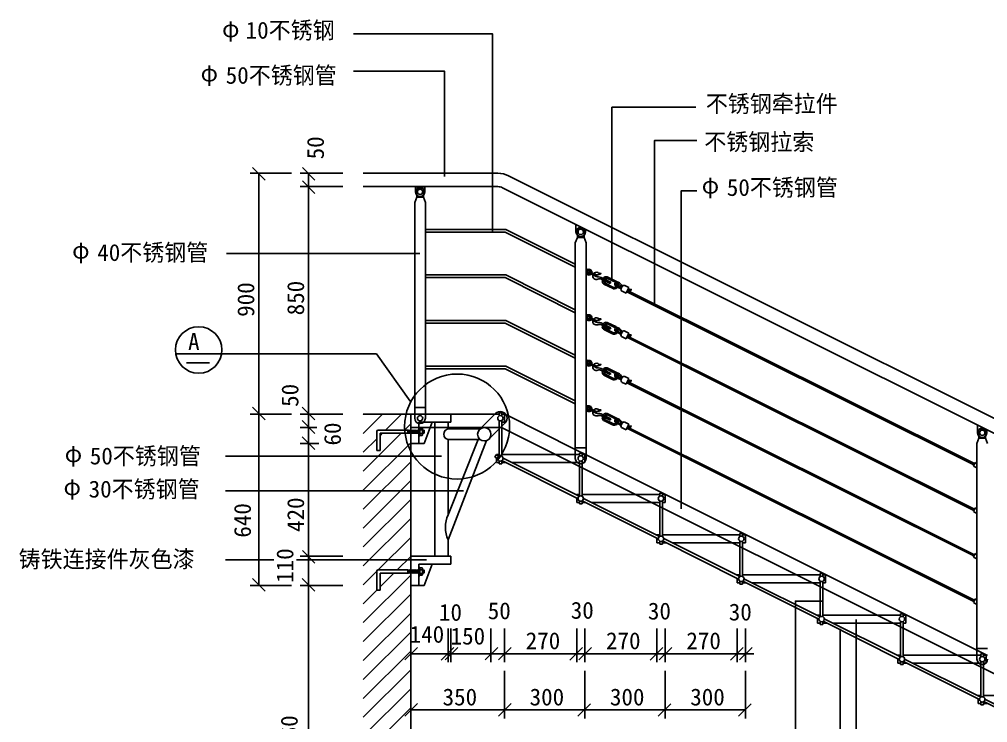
# Model space of a CAD drawing. Header units: metres. Extents: x 842 to 2288, y -739 to 972.
# Drawn here: x 857 to 1761, y -394 to 262 of the extents above; entities that cross this region are included whole.
import ezdxf

# ---------------------------------------------------------------- set-up
doc = ezdxf.new("R2010")
doc.units = ezdxf.units.M
for name, color, linetype in [('2', 2, 'Continuous'), ('3', 3, 'Continuous'), ('4', 4, 'Continuous'), ('7', 7, 'Continuous'), ('BH', 3, 'Continuous'), ('DIM', 3, 'Continuous'), ('TEXT', 7, 'Continuous')]:
    doc.layers.add(name, color=color, linetype=linetype)

# ---------------------------------------------------------------- blocks, each defined once
blk = doc.blocks.new('_ARCHTICK')
at = {"color": 0, "linetype": 'ByBlock'}
blk.add_lwpolyline([(-0.81, -0.74), (0.67, 0.73)], dxfattribs=at)

msp = doc.modelspace()

# ---------------------------------------------------------------- linework, layer by layer
for p, q in [((1253.48, 115.56), (1253.48, 127.56)), ((1298.29, 64.23), (1298.29, 76.23)), ((1230.53, 43.47), (1218.53, 43.47)), ((1409.99, 19.63), (1409.99, 31.63)), ((1449.56, -5.74), (1449.56, 6.26)), ((1012.69, -58.64), (1034.33, -58.64)), ((1250.95, -145.75), (1238.95, -145.75)), ((1271.26, -177.94), (1259.26, -177.94)), ((1474.67, -194.95), (1474.67, -182.95)), ((1236.95, -242.32), (1224.95, -242.32)), ((1606.19, -280.97), (1594.19, -280.97)), ((1637.9, -298.05), (1637.9, -310.05)), ((1622.95, -306.84), (1622.95, -318.84))]:
    msp.add_line(p, q)
at = {"layer": '2'}
for p, q in [((1222.03, -106.49), (1177.78, -106.49)), ((1222.03, -556.49), (1222.03, -106.49))]:
    msp.add_line(p, q, dxfattribs=at)
at = {"layer": '3'}
for p, q in [((1227.65, 101.17), (1227.65, 98.11)), ((1233.9, 98.11), (1233.9, 101.17)), ((1227.65, 96.17), (1233.9, 96.17)), ((1310.78, 66.01), (1235.78, 66.01)), ((1310.19, 63.51), (1235.78, 63.51)), ((1375.78, 30.72), (1310.19, 63.51)), ((1375.78, 33.51), (1310.78, 66.01)), ((1377.65, 63.67), (1377.65, 60.61)), ((1383.9, 60.61), (1383.9, 63.67)), ((1377.65, 58.67), (1383.9, 58.67)), ((1386.97, 28.92), (1385.78, 29.58)), ((1386.97, 28.92), (1385.78, 26.52)), ((1387.18, 28.41), (1386.81, 28.6)), ((1310.78, 23.51), (1235.78, 23.51)), ((1310.19, 21.01), (1235.78, 21.01)), ((1375.78, -11.78), (1310.19, 21.01)), ((1375.78, -8.99), (1310.78, 23.51)), ((1385.9, 25.85), (1385.78, 25.92)), ((1389.01, 25.2), (1394.64, 22.4)), ((1395.19, 23.52), (1389.57, 26.32)), ((1395.47, 22.68), (1395.47, 22.68)), ((1402.18, 20.14), (1399.97, 21.24)), ((1400.32, 19.46), (1401.54, 18.86)), ((1400.9, 17.57), (1402.82, 21.42)), ((1402.21, 17.41), (1403.74, 20.47)), ((1402.31, 17.61), (1403.64, 20.27)), ((1402.49, 17.97), (1402.71, 18.13)), ((1402.71, 18.4), (1402.71, 18.13)), ((1403.87, 17.56), (1402.71, 18.13)), ((1403.24, 19.48), (1403.46, 19.64)), ((1403.46, 19.91), (1403.46, 19.64)), ((1404.62, 19.06), (1403.46, 19.64)), ((1403.64, 20.27), (1403.85, 20.43)), ((1403.85, 20.43), (1405.01, 19.85)), ((1404.83, 19.22), (1403.87, 17.29)), ((1404.08, 17.72), (1404.62, 18.79)), ((1404.49, 17.49), (1404.94, 18.61)), ((1404.83, 19.22), (1404.62, 19.06)), ((1404.62, 18.79), (1404.62, 19.06)), ((1408.92, 16.68), (1404.63, 18.81)), ((1405.4, 18.41), (1404.8, 17.37)), ((1405.01, 19.59), (1404.83, 19.22)), ((1405.01, 19.85), (1405.01, 19.59)), ((1405.26, 17.11), (1405.71, 18.25)), ((1405.72, 20.36), (1413.14, 16.66)), ((1406.28, 21.48), (1413.7, 17.78)), ((1402.31, 17.34), (1402.31, 17.61)), ((1403.47, 16.76), (1402.31, 17.34)), ((1410.35, 11.07), (1402.93, 14.77)), ((1403.69, 16.92), (1403.47, 16.76)), ((1410.91, 12.19), (1403.49, 15.89)), ((1403.87, 17.29), (1403.69, 16.92)), ((1404.08, 17.72), (1403.87, 17.56)), ((1403.87, 17.29), (1403.87, 17.56)), ((1404.07, 17.7), (1408.36, 15.56)), ((1406.11, 18.07), (1405.47, 17.01)), ((1405.82, 16.83), (1406.3, 17.99)), ((1406.22, 16.63), (1406.78, 17.74)), ((1406.48, 16.52), (1407.19, 17.52)), ((1407.36, 17.43), (1406.93, 16.28)), ((1408.36, 15.56), (1408.92, 16.68)), ((1418.48, 10.51), (1415.06, 12.22)), ((1419.04, 11.63), (1415.61, 13.34)), ((1419.61, 12.79), (1418.61, 10.78)), ((1425.81, 11.79), (1422.13, 13.63)), ((1423.13, 6.43), (1425.81, 11.79)), ((1427.85, 10.21), (1427.63, 8.87)), ((1419.45, 8.27), (1423.13, 6.43)), ((1747.98, -153.77), (1423.84, 7.84)), ((1748.54, -152.65), (1424.39, 8.96)), ((1386.97, -13.58), (1385.78, -12.92)), ((1386.97, -13.58), (1385.78, -15.98)), ((1385.9, -16.65), (1385.78, -16.58)), ((1387.18, -14.09), (1386.81, -13.9)), ((1389.01, -17.3), (1394.64, -20.1)), ((1395.19, -18.98), (1389.57, -16.18)), ((1310.78, -18.99), (1235.78, -18.99)), ((1310.19, -21.49), (1235.78, -21.49)), ((1375.78, -54.28), (1310.19, -21.49)), ((1375.78, -51.49), (1310.78, -18.99)), ((1395.47, -19.82), (1395.47, -19.82)), ((1402.18, -22.36), (1399.97, -21.26)), ((1400.32, -23.04), (1401.54, -23.64)), ((1400.9, -24.93), (1402.82, -21.08)), ((1402.21, -25.09), (1403.74, -22.03)), ((1402.31, -24.89), (1403.64, -22.23)), ((1402.31, -25.16), (1402.31, -24.89)), ((1403.47, -25.74), (1402.31, -25.16)), ((1402.49, -24.53), (1402.71, -24.37)), ((1402.71, -24.1), (1402.71, -24.37)), ((1403.87, -24.94), (1402.71, -24.37)), ((1403.24, -23.02), (1403.46, -22.86)), ((1403.46, -22.59), (1403.46, -22.86)), ((1404.62, -23.44), (1403.46, -22.86)), ((1403.69, -25.58), (1403.47, -25.74)), ((1410.91, -30.31), (1403.49, -26.61)), ((1403.64, -22.23), (1403.85, -22.07)), ((1403.87, -25.21), (1403.69, -25.58)), ((1403.85, -22.07), (1405.01, -22.65)), ((1404.83, -23.28), (1403.87, -25.21)), ((1404.08, -24.78), (1403.87, -24.94)), ((1403.87, -25.21), (1403.87, -24.94)), ((1404.07, -24.8), (1408.36, -26.94)), ((1404.08, -24.78), (1404.62, -23.71)), ((1404.49, -25.01), (1404.94, -23.89)), ((1404.83, -23.28), (1404.62, -23.44)), ((1404.62, -23.71), (1404.62, -23.44)), ((1408.92, -25.82), (1404.63, -23.69)), ((1405.4, -24.09), (1404.8, -25.13)), ((1405.01, -22.91), (1404.83, -23.28)), ((1405.01, -22.65), (1405.01, -22.91)), ((1405.26, -25.39), (1405.71, -24.25)), ((1406.11, -24.43), (1405.47, -25.49)), ((1405.72, -22.14), (1413.14, -25.84)), ((1405.82, -25.67), (1406.3, -24.51)), ((1406.22, -25.87), (1406.78, -24.76)), ((1406.28, -21.02), (1413.7, -24.72)), ((1406.48, -25.98), (1407.19, -24.98)), ((1407.36, -25.07), (1406.93, -26.22)), ((1408.36, -26.94), (1408.92, -25.82)), ((1410.35, -31.43), (1402.93, -27.73)), ((1418.48, -31.99), (1415.06, -30.28)), ((1419.04, -30.87), (1415.61, -29.16)), ((1419.61, -29.71), (1418.61, -31.72)), ((1419.45, -34.23), (1423.13, -36.07)), ((1425.81, -30.71), (1422.13, -28.87)), ((1423.13, -36.07), (1425.81, -30.71)), ((1747.98, -196.27), (1423.84, -34.66)), ((1748.54, -195.15), (1424.39, -33.54)), ((1427.85, -32.29), (1427.63, -33.63)), ((1190.19, -50.23), (1050.29, -50.23)), ((1221.6, -94.45), (1190.19, -50.23)), ((1310.78, -61.49), (1235.78, -61.49)), ((1375.78, -93.99), (1310.78, -61.49)), ((1386.97, -56.08), (1385.78, -55.42)), ((1386.97, -56.08), (1385.78, -58.48)), ((1385.9, -59.15), (1385.78, -59.08)), ((1387.18, -56.59), (1386.81, -56.4)), ((1389.01, -59.8), (1394.64, -62.6)), ((1395.19, -61.48), (1389.57, -58.68)), ((1395.47, -62.32), (1395.47, -62.32)), ((1310.19, -63.99), (1235.78, -63.99)), ((1375.78, -96.78), (1310.19, -63.99)), ((1402.18, -64.86), (1399.97, -63.76)), ((1400.32, -65.54), (1401.54, -66.14)), ((1400.9, -67.43), (1402.82, -63.58)), ((1402.21, -67.59), (1403.74, -64.53)), ((1402.31, -67.39), (1403.64, -64.73)), ((1402.31, -67.66), (1402.31, -67.39)), ((1403.47, -68.24), (1402.31, -67.66)), ((1402.49, -67.03), (1402.71, -66.87)), ((1402.71, -66.6), (1402.71, -66.87)), ((1403.87, -67.44), (1402.71, -66.87)), ((1410.35, -73.93), (1402.93, -70.23)), ((1403.24, -65.52), (1403.46, -65.36)), ((1403.46, -65.09), (1403.46, -65.36)), ((1404.62, -65.94), (1403.46, -65.36)), ((1403.69, -68.08), (1403.47, -68.24)), ((1410.91, -72.81), (1403.49, -69.11)), ((1403.64, -64.73), (1403.85, -64.57)), ((1403.87, -67.71), (1403.69, -68.08)), ((1403.85, -64.57), (1405.01, -65.15)), ((1404.83, -65.78), (1403.87, -67.71)), ((1404.08, -67.28), (1403.87, -67.44)), ((1403.87, -67.71), (1403.87, -67.44)), ((1404.07, -67.3), (1408.36, -69.44)), ((1404.08, -67.28), (1404.62, -66.21)), ((1404.49, -67.51), (1404.94, -66.39)), ((1404.83, -65.78), (1404.62, -65.94)), ((1404.62, -66.21), (1404.62, -65.94)), ((1408.92, -68.32), (1404.63, -66.19)), ((1405.4, -66.59), (1404.8, -67.63)), ((1405.01, -65.41), (1404.83, -65.78)), ((1405.01, -65.15), (1405.01, -65.41)), ((1405.26, -67.89), (1405.71, -66.75)), ((1406.11, -66.93), (1405.47, -67.99)), ((1405.72, -64.64), (1413.14, -68.34)), ((1405.82, -68.17), (1406.3, -67.01)), ((1406.22, -68.37), (1406.78, -67.26)), ((1406.28, -63.52), (1413.7, -67.22)), ((1406.48, -68.48), (1407.19, -67.48)), ((1407.36, -67.57), (1406.93, -68.72)), ((1408.36, -69.44), (1408.92, -68.32)), ((1419.04, -73.37), (1415.61, -71.66)), ((1419.61, -72.21), (1418.61, -74.22)), ((1425.81, -73.21), (1422.13, -71.37)), ((1418.48, -74.49), (1415.06, -72.78)), ((1419.45, -76.73), (1423.13, -78.57)), ((1423.13, -78.57), (1425.81, -73.21)), ((1747.98, -238.77), (1423.84, -77.16)), ((1748.54, -237.65), (1424.39, -76.04)), ((1427.85, -74.79), (1427.63, -76.13)), ((1386.97, -98.58), (1385.78, -97.92)), ((1386.97, -98.58), (1385.78, -100.98)), ((1387.18, -99.09), (1386.81, -98.9)), ((1222.03, -118.99), (1222.03, -106.49)), ((1222.03, -106.49), (1259.53, -106.49)), ((1259.53, -106.49), (1259.53, -113.99)), ((1304.53, -106.49), (1300.66, -106.49)), ((1304.53, -106.49), (1300.71, -106.49)), ((1307.03, -105.24), (1304.53, -105.24)), ((1304.53, -105.24), (1304.53, -108.07)), ((1307.03, -108.07), (1307.03, -105.24)), ((1307.13, -106.49), (1307.03, -106.49)), ((1309.53, -106.49), (1307.03, -106.49)), ((1309.53, -113.99), (1309.53, -106.49)), ((1385.9, -101.65), (1385.78, -101.58)), ((1389.01, -102.3), (1394.64, -105.1)), ((1395.19, -103.98), (1389.57, -101.18)), ((1395.47, -104.82), (1395.47, -104.82)), ((1402.18, -107.36), (1399.97, -106.26)), ((1400.32, -108.04), (1401.54, -108.64)), ((1400.9, -109.93), (1402.82, -106.08)), ((1402.21, -110.09), (1403.74, -107.03)), ((1402.31, -109.89), (1403.64, -107.23)), ((1403.24, -108.02), (1403.46, -107.86)), ((1403.46, -107.59), (1403.46, -107.86)), ((1404.62, -108.44), (1403.46, -107.86)), ((1403.64, -107.23), (1403.85, -107.07)), ((1403.85, -107.07), (1405.01, -107.65)), ((1404.83, -108.28), (1403.87, -110.21)), ((1404.83, -108.28), (1404.62, -108.44)), ((1404.62, -108.71), (1404.62, -108.44)), ((1405.01, -107.91), (1404.83, -108.28)), ((1405.01, -107.65), (1405.01, -107.91)), ((1405.72, -107.14), (1413.14, -110.84)), ((1406.28, -106.02), (1413.7, -109.72)), ((1229.53, -133.99), (1229.53, -113.99)), ((1229.53, -113.99), (1242.03, -113.99)), ((1242.03, -113.99), (1240.15, -118.99)), ((1259.53, -113.99), (1242.03, -113.99)), ((1244.53, -118.99), (1244.53, -113.99)), ((1257.03, -118.99), (1257.03, -113.99)), ((1304.53, -120.55), (1304.53, -112.4)), ((1307.03, -117.95), (1307.03, -112.4)), ((1307.03, -113.99), (1309.53, -113.99)), ((1402.31, -110.16), (1402.31, -109.89)), ((1403.47, -110.74), (1402.31, -110.16)), ((1402.49, -109.53), (1402.71, -109.37)), ((1402.71, -109.1), (1402.71, -109.37)), ((1403.87, -109.94), (1402.71, -109.37)), ((1410.35, -116.43), (1402.93, -112.73)), ((1403.69, -110.58), (1403.47, -110.74)), ((1410.91, -115.31), (1403.49, -111.61)), ((1403.87, -110.21), (1403.69, -110.58)), ((1404.08, -109.78), (1403.87, -109.94)), ((1403.87, -110.21), (1403.87, -109.94)), ((1404.07, -109.8), (1408.36, -111.94)), ((1404.08, -109.78), (1404.62, -108.71)), ((1404.49, -110.01), (1404.94, -108.89)), ((1408.92, -110.82), (1404.63, -108.69)), ((1405.4, -109.09), (1404.8, -110.13)), ((1405.26, -110.39), (1405.71, -109.25)), ((1406.11, -109.43), (1405.47, -110.49)), ((1405.82, -110.67), (1406.3, -109.51)), ((1406.22, -110.87), (1406.78, -109.76)), ((1406.48, -110.98), (1407.19, -109.98)), ((1407.36, -110.07), (1406.93, -111.22)), ((1408.36, -111.94), (1408.92, -110.82)), ((1418.48, -116.99), (1415.06, -115.28)), ((1419.04, -115.87), (1415.61, -114.16)), ((1419.61, -114.71), (1418.61, -116.72)), ((1425.81, -115.71), (1422.13, -113.87)), ((1423.13, -121.07), (1425.81, -115.71)), ((1427.85, -117.29), (1427.63, -118.63)), ((1190.43, -122.56), (1190.43, -140.26)), ((1219.4, -121.31), (1191.68, -121.31)), ((1193.43, -124.31), (1193.43, -140.26)), ((1219.4, -124.31), (1193.43, -124.31)), ((1219.4, -124.31), (1219.4, -121.31)), ((1219.78, -121.31), (1219.4, -121.48)), ((1219.4, -124.24), (1219.53, -124.31)), ((1219.53, -124.31), (1219.78, -121.31)), ((1219.53, -124.31), (1220.05, -124.07)), ((1220.25, -121.55), (1219.78, -121.31)), ((1220.25, -121.55), (1220.05, -124.07)), ((1220.05, -124.07), (1220.53, -124.31)), ((1220.78, -121.31), (1220.25, -121.55)), ((1220.53, -124.31), (1220.78, -121.31)), ((1220.53, -124.31), (1221.05, -124.07)), ((1221.25, -121.55), (1220.78, -121.31)), ((1221.25, -121.55), (1221.05, -124.07)), ((1221.05, -124.07), (1221.53, -124.31)), ((1221.78, -121.31), (1221.25, -121.55)), ((1221.53, -124.31), (1221.78, -121.31)), ((1221.53, -124.31), (1222.05, -124.07)), ((1222.25, -121.55), (1221.78, -121.31)), ((1222.25, -121.55), (1222.05, -124.07)), ((1222.05, -124.07), (1222.53, -124.31)), ((1222.78, -121.31), (1222.25, -121.55)), ((1222.53, -124.31), (1222.78, -121.31)), ((1222.53, -124.31), (1223.05, -124.07)), ((1223.25, -121.55), (1222.78, -121.31)), ((1223.25, -121.55), (1223.05, -124.07)), ((1223.05, -124.07), (1223.53, -124.31)), ((1223.78, -121.31), (1223.25, -121.55)), ((1223.53, -124.31), (1223.78, -121.31)), ((1223.53, -124.31), (1224.05, -124.07)), ((1224.25, -121.55), (1223.78, -121.31)), ((1224.25, -121.55), (1224.05, -124.07)), ((1224.05, -124.07), (1224.53, -124.31)), ((1224.78, -121.31), (1224.25, -121.55)), ((1224.53, -124.31), (1224.78, -121.31)), ((1224.53, -124.31), (1225.05, -124.07)), ((1225.25, -121.55), (1224.78, -121.31)), ((1225.25, -121.55), (1225.05, -124.07)), ((1225.05, -124.07), (1225.53, -124.31)), ((1225.78, -121.31), (1225.25, -121.55)), ((1225.53, -124.31), (1225.78, -121.31)), ((1225.53, -124.31), (1226.05, -124.07)), ((1226.25, -121.55), (1225.78, -121.31)), ((1226.25, -121.55), (1226.05, -124.07)), ((1226.05, -124.07), (1226.53, -124.31)), ((1226.78, -121.31), (1226.25, -121.55)), ((1226.53, -124.31), (1226.78, -121.31)), ((1226.53, -124.31), (1227.05, -124.07)), ((1227.25, -121.55), (1226.78, -121.31)), ((1227.25, -121.55), (1227.05, -124.07)), ((1227.05, -124.07), (1227.53, -124.31)), ((1227.78, -121.31), (1227.25, -121.55)), ((1227.53, -124.31), (1227.78, -121.31)), ((1227.53, -124.31), (1228.05, -124.07)), ((1228.25, -121.55), (1227.78, -121.31)), ((1228.25, -121.55), (1228.05, -124.07)), ((1228.05, -124.07), (1228.53, -124.31)), ((1228.78, -121.31), (1228.25, -121.55)), ((1228.53, -124.31), (1228.78, -121.31)), ((1228.53, -124.31), (1229.05, -124.07)), ((1229.25, -121.55), (1228.78, -121.31)), ((1229.25, -121.55), (1229.05, -124.07)), ((1229.05, -124.07), (1229.53, -124.31)), ((1229.53, -121.42), (1229.25, -121.55)), ((1230.05, -118.4), (1229.53, -118.4)), ((1229.53, -118.4), (1229.53, -121.42)), ((1229.53, -124.31), (1229.53, -121.42)), ((1229.53, -124.31), (1229.53, -127.33)), ((1230.05, -119.9), (1230.05, -118.4)), ((1230.05, -125.83), (1230.05, -119.9)), ((1230.58, -119.9), (1230.05, -119.9)), ((1230.05, -127.33), (1230.05, -125.83)), ((1230.05, -125.83), (1230.58, -125.83)), ((1230.58, -120.33), (1230.58, -119.9)), ((1230.58, -120.33), (1230.58, -125.4)), ((1230.58, -125.83), (1230.58, -125.4)), ((1232.85, -121.13), (1230.88, -121.13)), ((1232.85, -124.6), (1230.88, -124.6)), ((1232.8, -119.4), (1230.93, -119.4)), ((1230.93, -126.33), (1232.8, -126.33)), ((1233.15, -121.42), (1233.15, -120.26)), ((1233.15, -124.31), (1233.4, -121.31)), ((1233.4, -121.31), (1233.15, -121.42)), ((1233.15, -124.31), (1233.15, -121.42)), ((1233.15, -124.31), (1233.67, -124.07)), ((1233.15, -125.47), (1233.15, -124.31)), ((1233.88, -121.55), (1233.4, -121.31)), ((1233.88, -121.55), (1233.67, -124.07)), ((1233.67, -124.07), (1234.15, -124.31)), ((1234.4, -121.31), (1233.88, -121.55)), ((1234.15, -124.31), (1234.4, -121.31)), ((1234.15, -124.31), (1234.65, -124.08)), ((1234.65, -121.43), (1234.4, -121.31)), ((1234.65, -124.08), (1234.65, -121.43)), ((1288.68, -118.99), (1306.03, -118.99)), ((1419.45, -119.23), (1423.13, -121.07)), ((1747.98, -281.27), (1423.84, -119.66)), ((1748.54, -280.15), (1424.39, -118.54)), ((1752.65, -123.83), (1752.65, -126.89)), ((1758.9, -126.89), (1758.9, -123.83)), ((1229.53, -127.33), (1230.05, -127.33)), ((1752.65, -128.83), (1758.9, -128.83)), ((1193.43, -140.26), (1190.43, -140.26)), ((1379.53, -143.99), (1357.13, -143.99)), ((1375.78, -139.33), (1385.78, -144.33)), ((1382.03, -142.74), (1379.53, -142.74)), ((1379.53, -142.74), (1379.53, -145.57)), ((1382.03, -145.57), (1382.03, -142.74)), ((1384.53, -143.99), (1382.03, -143.99)), ((1384.53, -151.49), (1384.53, -143.99)), ((1372.13, -151.49), (1379.53, -151.49)), ((1379.53, -155.18), (1379.53, -149.9)), ((1382.03, -156.43), (1382.03, -149.9)), ((1382.03, -151.49), (1384.53, -151.49)), ((1749.1, -151.53), (1747.42, -154.89)), ((1750.78, -152.37), (1749.1, -151.53)), ((1747.42, -154.89), (1750.78, -156.56)), ((1457.03, -180.24), (1454.53, -180.24)), ((1454.53, -180.24), (1454.53, -183.07)), ((1457.03, -183.07), (1457.03, -180.24)), ((1454.53, -181.49), (1432.13, -181.49)), ((1447.13, -188.99), (1454.53, -188.99)), ((1454.53, -192.68), (1454.53, -187.4)), ((1459.53, -181.49), (1457.03, -181.49)), ((1457.03, -193.93), (1457.03, -187.4)), ((1457.03, -188.99), (1459.53, -188.99)), ((1459.53, -188.99), (1459.53, -181.49)), ((1749.1, -194.03), (1747.42, -197.39)), ((1747.42, -197.39), (1750.78, -199.06)), ((1750.78, -194.87), (1749.1, -194.03)), ((1529.53, -218.99), (1507.13, -218.99)), ((1532.03, -217.74), (1529.53, -217.74)), ((1529.53, -217.74), (1529.53, -220.57)), ((1529.53, -230.18), (1529.53, -224.9)), ((1532.03, -220.57), (1532.03, -217.74)), ((1534.53, -218.99), (1532.03, -218.99)), ((1532.03, -231.43), (1532.03, -224.9)), ((1534.53, -226.49), (1534.53, -218.99)), ((1522.13, -226.49), (1529.53, -226.49)), ((1532.03, -226.49), (1534.53, -226.49)), ((1749.1, -236.53), (1747.42, -239.89)), ((1747.42, -239.89), (1750.78, -241.56)), ((1750.78, -237.37), (1749.1, -236.53)), ((1190.43, -253.12), (1190.43, -270.82)), ((1219.4, -251.87), (1191.68, -251.87)), ((1219.4, -254.87), (1219.4, -251.87)), ((1219.78, -251.87), (1219.4, -252.04)), ((1219.53, -254.87), (1219.78, -251.87)), ((1220.25, -252.11), (1219.78, -251.87)), ((1220.25, -252.11), (1220.05, -254.63)), ((1220.78, -251.87), (1220.25, -252.11)), ((1220.53, -254.87), (1220.78, -251.87)), ((1221.25, -252.11), (1220.78, -251.87)), ((1221.25, -252.11), (1221.05, -254.63)), ((1221.78, -251.87), (1221.25, -252.11)), ((1221.53, -254.87), (1221.78, -251.87)), ((1222.25, -252.11), (1221.78, -251.87)), ((1222.25, -252.11), (1222.05, -254.63)), ((1222.78, -251.87), (1222.25, -252.11)), ((1222.53, -254.87), (1222.78, -251.87)), ((1223.25, -252.11), (1222.78, -251.87)), ((1223.25, -252.11), (1223.05, -254.63)), ((1223.78, -251.87), (1223.25, -252.11)), ((1223.53, -254.87), (1223.78, -251.87)), ((1224.25, -252.11), (1223.78, -251.87)), ((1224.25, -252.11), (1224.05, -254.63)), ((1224.78, -251.87), (1224.25, -252.11)), ((1224.53, -254.87), (1224.78, -251.87)), ((1225.25, -252.11), (1224.78, -251.87)), ((1225.25, -252.11), (1225.05, -254.63)), ((1225.78, -251.87), (1225.25, -252.11)), ((1225.53, -254.87), (1225.78, -251.87)), ((1226.25, -252.11), (1225.78, -251.87)), ((1226.25, -252.11), (1226.05, -254.63)), ((1226.78, -251.87), (1226.25, -252.11)), ((1226.53, -254.87), (1226.78, -251.87)), ((1227.25, -252.11), (1226.78, -251.87)), ((1227.25, -252.11), (1227.05, -254.63)), ((1227.78, -251.87), (1227.25, -252.11)), ((1227.53, -254.87), (1227.78, -251.87)), ((1228.25, -252.11), (1227.78, -251.87)), ((1228.25, -252.11), (1228.05, -254.63)), ((1228.78, -251.87), (1228.25, -252.11)), ((1228.53, -254.87), (1228.78, -251.87)), ((1229.25, -252.11), (1228.78, -251.87)), ((1229.25, -252.11), (1229.05, -254.63)), ((1229.53, -251.98), (1229.25, -252.11)), ((1229.53, -266.49), (1229.53, -246.49)), ((1229.53, -246.49), (1242.03, -246.49)), ((1230.05, -248.96), (1229.53, -248.96)), ((1229.53, -248.96), (1229.53, -251.98)), ((1229.53, -254.87), (1229.53, -251.98)), ((1230.05, -250.46), (1230.05, -248.96)), ((1230.05, -256.39), (1230.05, -250.46)), ((1230.58, -250.46), (1230.05, -250.46)), ((1230.58, -250.89), (1230.58, -250.46)), ((1230.58, -250.89), (1230.58, -255.96)), ((1232.85, -251.69), (1230.88, -251.69)), ((1232.8, -249.96), (1230.93, -249.96)), ((1233.15, -251.98), (1233.15, -250.82)), ((1233.15, -254.87), (1233.4, -251.87)), ((1233.4, -251.87), (1233.15, -251.98)), ((1233.15, -254.87), (1233.15, -251.98)), ((1233.88, -252.11), (1233.4, -251.87)), ((1233.88, -252.11), (1233.67, -254.63)), ((1234.4, -251.87), (1233.88, -252.11)), ((1234.15, -254.87), (1234.4, -251.87)), ((1234.65, -251.99), (1234.4, -251.87)), ((1234.65, -254.64), (1234.65, -251.99)), ((1219.4, -254.87), (1193.43, -254.87)), ((1193.43, -254.87), (1193.43, -270.82)), ((1219.4, -254.81), (1219.53, -254.87)), ((1219.53, -254.87), (1220.05, -254.63)), ((1220.05, -254.63), (1220.53, -254.87)), ((1220.53, -254.87), (1221.05, -254.63)), ((1221.05, -254.63), (1221.53, -254.87)), ((1221.53, -254.87), (1222.05, -254.63)), ((1222.05, -254.63), (1222.53, -254.87)), ((1222.53, -254.87), (1223.05, -254.63)), ((1223.05, -254.63), (1223.53, -254.87)), ((1223.53, -254.87), (1224.05, -254.63)), ((1224.05, -254.63), (1224.53, -254.87)), ((1224.53, -254.87), (1225.05, -254.63)), ((1225.05, -254.63), (1225.53, -254.87)), ((1225.53, -254.87), (1226.05, -254.63)), ((1226.05, -254.63), (1226.53, -254.87)), ((1226.53, -254.87), (1227.05, -254.63)), ((1227.05, -254.63), (1227.53, -254.87)), ((1227.53, -254.87), (1228.05, -254.63)), ((1228.05, -254.63), (1228.53, -254.87)), ((1228.53, -254.87), (1229.05, -254.63)), ((1229.05, -254.63), (1229.53, -254.87)), ((1229.53, -254.87), (1229.53, -257.89)), ((1229.53, -257.89), (1230.05, -257.89)), ((1230.05, -257.89), (1230.05, -256.39)), ((1230.05, -256.39), (1230.58, -256.39)), ((1230.58, -256.39), (1230.58, -255.96)), ((1232.85, -255.16), (1230.88, -255.16)), ((1230.93, -256.89), (1232.8, -256.89)), ((1233.15, -254.87), (1233.67, -254.63)), ((1233.15, -256.03), (1233.15, -254.87)), ((1233.67, -254.63), (1234.15, -254.87)), ((1234.15, -254.87), (1234.65, -254.64)), ((1604.53, -256.49), (1582.13, -256.49)), ((1607.03, -255.24), (1604.53, -255.24)), ((1604.53, -255.24), (1604.53, -258.07)), ((1607.03, -258.07), (1607.03, -255.24)), ((1609.53, -256.49), (1607.03, -256.49)), ((1609.53, -263.99), (1609.53, -256.49)), ((1193.43, -270.82), (1190.43, -270.82)), ((1597.13, -263.99), (1604.53, -263.99)), ((1604.53, -267.68), (1604.53, -262.4)), ((1607.03, -268.93), (1607.03, -262.4)), ((1607.03, -263.99), (1609.53, -263.99)), ((1749.1, -279.03), (1747.42, -282.39)), ((1750.78, -279.87), (1749.1, -279.03)), ((1747.42, -282.39), (1750.78, -284.06)), ((1679.53, -293.99), (1657.13, -293.99)), ((1682.03, -292.74), (1679.53, -292.74)), ((1679.53, -292.74), (1679.53, -295.57)), ((1682.03, -295.57), (1682.03, -292.74)), ((1684.53, -293.99), (1682.03, -293.99)), ((1684.53, -301.49), (1684.53, -293.99)), ((1672.13, -301.49), (1679.53, -301.49)), ((1679.53, -305.18), (1679.53, -299.9)), ((1682.03, -306.43), (1682.03, -299.9)), ((1682.03, -301.49), (1684.53, -301.49)), ((1754.53, -331.49), (1732.13, -331.49)), ((1750.78, -326.83), (1760.78, -331.83)), ((1757.03, -330.24), (1754.53, -330.24)), ((1754.53, -330.24), (1754.53, -333.07)), ((1757.03, -333.07), (1757.03, -330.24)), ((1759.53, -331.49), (1757.03, -331.49)), ((1759.53, -338.99), (1759.53, -331.49)), ((1747.13, -338.99), (1754.53, -338.99)), ((1754.53, -342.68), (1754.53, -337.4)), ((1757.03, -343.93), (1757.03, -337.4)), ((1757.03, -338.99), (1759.53, -338.99))]:
    msp.add_line(p, q, dxfattribs=at)
msp.add_circle((1265.42, -118), 49.04, dxfattribs=at)
for centre, radius, start, end in [((1230.78, 101.17), 4.37, 0, 180), ((1230.78, 101.17), 3.12, 0, 180), ((1380.78, 63.67), 4.37, 0, 180), ((1380.78, 63.67), 3.12, 0, 180), ((1380.67, 30.06), 6.68, 321.93, 345.07), ((1388.57, 26.12), 1.43, 359.44, 307.56), ((1388.57, 26.12), 2.68, 346.99, 121.27), ((1388.57, 26.12), 2.68, 185.73, 320.01), ((1389.29, 25.76), 0.63, 63.5, 243.5), ((1395.41, 22.71), 3.35, 164.26, 291.98), ((1395.41, 22.71), 3.35, 63.5, 142.74), ((1394.91, 22.96), 0.63, 243.5, 63.5), ((1395.41, 22.71), 0.83, 202.09, 243.5), ((1396.97, 27.84), 6.18, 251.8, 275.44), ((1394.74, 31.05), 7.54, 273.42, 278.03), ((1394.51, 35.89), 12.38, 275.96, 294.57), ((1398.33, 15.47), 4.46, 63.5, 111.98), ((1399.05, 28.4), 3.44, 231.38, 278.22), ((1397.98, 17.24), 4.46, 63.5, 95.44), ((1399.54, 24.79), 0.2, 306.09, 90.91), ((1404.61, 18.13), 3.75, 63.5, 118.51), ((1404.61, 18.13), 2.5, 63.5, 110.3), ((1404.61, 18.13), 3.75, 188.49, 243.5), ((1404.61, 18.13), 2.5, 196.7, 243.5), ((1412.03, 14.43), 3.75, 243.5, 15.54), ((1412.03, 14.43), 2.5, 243.5, 27.36), ((1414.8, 14.75), 2.24, 65.59, 245.08), ((1412.03, 14.43), 2.5, 56.44, 63.5), ((1412.03, 14.43), 3.75, 43.2, 63.5), ((1414.8, 14.75), 0.99, 66.16, 250.12), ((1411.89, 8.74), 7.67, 25.11, 64.4), ((1411.89, 8.74), 8.92, 28.43, 64.51), ((1420.29, 9.94), 1.88, 153.5, 243.5), ((1423.14, 16.76), 6.42, 227.86, 231.07), ((1421.29, 11.95), 1.88, 63.5, 153.5), ((1426.35, 15.16), 5.17, 254.8, 286.82), ((1426.35, 15.16), 6.42, 252.58, 281.49), ((1388.57, -16.38), 2.68, 185.73, 320.01), ((1380.67, -12.44), 6.68, 321.93, 345.07), ((1388.57, -16.38), 1.43, 359.44, 307.56), ((1388.57, -16.38), 2.68, 346.99, 121.27), ((1389.29, -16.74), 0.63, 63.5, 243.5), ((1395.41, -19.79), 3.35, 63.5, 142.74), ((1394.51, -6.61), 12.38, 275.96, 294.57), ((1399.05, -14.1), 3.44, 231.38, 278.22), ((1399.54, -17.71), 0.2, 306.09, 90.91), ((1395.41, -19.79), 3.35, 164.26, 291.98), ((1394.91, -19.54), 0.63, 243.5, 63.5), ((1395.41, -19.79), 0.83, 202.09, 243.5), ((1396.97, -14.66), 6.18, 251.8, 275.44), ((1394.74, -11.45), 7.54, 273.42, 278.03), ((1398.33, -27.03), 4.46, 63.5, 111.98), ((1397.98, -25.26), 4.46, 63.5, 95.44), ((1404.61, -24.37), 3.75, 188.49, 243.5), ((1404.61, -24.37), 2.5, 196.7, 243.5), ((1404.61, -24.37), 3.75, 63.5, 118.51), ((1404.61, -24.37), 2.5, 63.5, 110.3), ((1412.03, -28.07), 3.75, 243.5, 15.54), ((1412.03, -28.07), 2.5, 243.5, 27.36), ((1414.8, -27.75), 2.24, 65.59, 245.08), ((1412.03, -28.07), 2.5, 56.44, 63.5), ((1412.03, -28.07), 3.75, 43.2, 63.5), ((1414.8, -27.75), 0.99, 66.16, 250.12), ((1411.89, -33.76), 7.67, 25.11, 64.4), ((1411.89, -33.76), 8.92, 28.43, 64.51), ((1420.29, -32.56), 1.88, 153.5, 243.5), ((1423.14, -25.74), 6.42, 227.86, 231.07), ((1421.29, -30.55), 1.88, 63.5, 153.5), ((1426.35, -27.34), 6.42, 252.58, 281.49), ((1426.35, -27.34), 5.17, 254.8, 286.82), ((1388.57, -58.88), 2.68, 185.73, 320.01), ((1380.67, -54.94), 6.68, 321.93, 345.07), ((1388.57, -58.88), 1.43, 359.44, 307.56), ((1388.57, -58.88), 2.68, 346.99, 121.27), ((1389.29, -59.24), 0.63, 63.5, 243.5), ((1395.41, -62.29), 3.35, 164.26, 291.98), ((1395.41, -62.29), 3.35, 63.5, 142.74), ((1394.91, -62.04), 0.63, 243.5, 63.5), ((1395.41, -62.29), 0.83, 202.09, 243.5), ((1396.97, -57.16), 6.18, 251.8, 275.44), ((1394.74, -53.95), 7.54, 273.42, 278.03), ((1394.51, -49.11), 12.38, 275.96, 294.57), ((1399.05, -56.6), 3.44, 231.38, 278.22), ((1399.54, -60.21), 0.2, 306.09, 90.91), ((1404.61, -66.87), 3.75, 63.5, 118.51), ((1398.33, -69.53), 4.46, 63.5, 111.98), ((1397.98, -67.76), 4.46, 63.5, 95.44), ((1404.61, -66.87), 3.75, 188.49, 243.5), ((1404.61, -66.87), 2.5, 196.7, 243.5), ((1404.61, -66.87), 2.5, 63.5, 110.3), ((1412.03, -70.57), 3.75, 243.5, 15.54), ((1412.03, -70.57), 2.5, 243.5, 27.36), ((1414.8, -70.25), 2.24, 65.59, 245.08), ((1412.03, -70.57), 2.5, 56.44, 63.5), ((1412.03, -70.57), 3.75, 43.2, 63.5), ((1414.8, -70.25), 0.99, 66.16, 250.12), ((1411.89, -76.26), 7.67, 25.11, 64.4), ((1411.89, -76.26), 8.92, 28.43, 64.51), ((1421.29, -73.05), 1.88, 63.5, 153.5), ((1420.29, -75.06), 1.88, 153.5, 243.5), ((1423.14, -68.24), 6.42, 227.86, 231.07), ((1426.35, -69.84), 6.42, 252.58, 281.49), ((1426.35, -69.84), 5.17, 254.8, 286.82), ((1380.67, -97.44), 6.68, 321.93, 345.07), ((1388.57, -101.38), 2.68, 346.99, 121.27), ((1307.13, -118.99), 12.5, 70.9, 90), ((1388.57, -101.38), 2.68, 185.73, 320.01), ((1388.57, -101.38), 1.43, 359.44, 307.56), ((1389.29, -101.74), 0.63, 63.5, 243.5), ((1395.41, -104.79), 3.35, 164.26, 291.98), ((1395.41, -104.79), 3.35, 63.5, 142.74), ((1394.91, -104.54), 0.63, 243.5, 63.5), ((1395.41, -104.79), 0.83, 202.09, 243.5), ((1396.97, -99.66), 6.18, 251.8, 275.44), ((1394.74, -96.45), 7.54, 273.42, 278.03), ((1394.51, -91.61), 12.38, 275.96, 294.57), ((1398.33, -112.03), 4.46, 63.5, 111.98), ((1399.05, -99.1), 3.44, 231.38, 278.22), ((1397.98, -110.26), 4.46, 63.5, 95.44), ((1399.54, -102.71), 0.2, 306.09, 90.91), ((1404.61, -109.37), 3.75, 63.5, 118.51), ((1404.61, -109.37), 2.5, 63.5, 110.3), ((1404.61, -109.37), 3.75, 188.49, 243.5), ((1404.61, -109.37), 2.5, 196.7, 243.5), ((1412.03, -113.07), 3.75, 243.5, 15.54), ((1412.03, -113.07), 2.5, 243.5, 27.36), ((1414.8, -112.75), 2.24, 65.59, 245.08), ((1412.03, -113.07), 2.5, 56.44, 63.5), ((1412.03, -113.07), 3.75, 43.2, 63.5), ((1414.8, -112.75), 0.99, 66.16, 250.12), ((1411.89, -118.76), 7.67, 25.11, 64.4), ((1411.89, -118.76), 8.92, 28.43, 64.51), ((1420.29, -117.56), 1.88, 153.5, 243.5), ((1423.14, -110.74), 6.42, 227.86, 231.07), ((1421.29, -115.55), 1.88, 63.5, 153.5), ((1426.35, -112.34), 5.17, 254.8, 286.82), ((1191.68, -122.56), 1.25, 90, 180), ((1231.59, -120.41), 1.02, 175.82, 225.3), ((1231.86, -125.44), 1.29, 177.79, 223.37), ((1231.91, -120.3), 1.33, 137.51, 181.33), ((1235.73, -122.86), 5.15, 160.35, 199.65), ((1232.66, -125.72), 2.11, 147.77, 171.12), ((1232.08, -120.2), 1.07, 356.72, 47.74), ((1231.97, -125.49), 1.18, 314.75, 0.81), ((1228, -122.86), 5.15, 340.35, 19.65), ((1231.07, -125.72), 2.11, 8.88, 32.23), ((1232.14, -120.41), 1.02, 314.66, 4.18), ((1426.35, -112.34), 6.42, 252.58, 281.49), ((1755.78, -123.83), 4.37, 0, 180), ((1755.78, -123.83), 3.12, 0, 180), ((1191.68, -253.12), 1.25, 90, 180), ((1231.59, -250.97), 1.02, 175.82, 225.3), ((1231.91, -250.86), 1.33, 137.51, 181.33), ((1235.73, -253.43), 5.15, 160.35, 199.65), ((1232.08, -250.76), 1.07, 356.72, 47.74), ((1228, -253.43), 5.15, 340.35, 19.65), ((1232.14, -250.97), 1.02, 314.66, 4.18), ((1231.86, -256.01), 1.29, 177.79, 223.37), ((1232.66, -256.28), 2.11, 147.77, 171.12), ((1231.97, -256.05), 1.18, 314.75, 0.81), ((1231.07, -256.28), 2.11, 8.88, 32.23)]:
    msp.add_arc(centre, radius, start, end, dxfattribs=at)
at = {"layer": '4'}
for p, q in [((1303.45, 118.51), (1177.78, 118.51)), ((2199.53, -326.46), (1313.5, 116.14)), ((1177.78, 106.01), (1303.45, 106.01)), ((1307.92, 104.96), (2187.03, -334.19)), ((1227.65, 96.17), (1225.78, 91.17)), ((1225.78, 91.17), (1225.78, -100.24)), ((1227.65, 98.11), (1227.65, 96.17)), ((1233.9, 96.17), (1233.9, 98.11)), ((1235.78, 91.17), (1233.9, 96.17)), ((1235.78, -100.24), (1235.78, 91.17)), ((1377.65, 58.67), (1375.78, 53.67)), ((1377.65, 60.61), (1377.65, 58.67)), ((1383.9, 58.67), (1383.9, 60.61)), ((1385.78, 53.67), (1383.9, 58.67)), ((1375.78, 53.67), (1375.78, -137.74)), ((1385.78, -137.74), (1385.78, 53.67)), ((1225.78, -106.49), (1222.03, -106.49)), ((1300.71, -106.49), (1235.78, -106.49)), ((1375.78, -139.33), (1312.72, -107.81)), ((1288.12, -118.99), (1222.03, -118.99)), ((1307.13, -118.99), (1306.03, -118.99)), ((1308.14, -119.49), (1307.13, -118.99)), ((2137.03, -533.93), (1308.14, -119.49)), ((1752.65, -128.83), (1750.78, -133.83)), ((1750.78, -133.83), (1750.78, -325.24)), ((1752.65, -126.89), (1752.65, -128.83)), ((1758.9, -128.83), (1758.9, -126.89)), ((1760.78, -133.83), (1758.9, -128.83)), ((1750.78, -326.83), (1385.78, -144.33))]:
    msp.add_line(p, q, dxfattribs=at)
for centre, radius, start, end in [((1303.45, 96.01), 22.5, 63.46, 90), ((1303.45, 96.01), 10, 63.46, 90), ((1307.13, -118.99), 12.5, 63.43, 70.9)]:
    msp.add_arc(centre, radius, start, end, dxfattribs=at)
at = {"layer": '7'}
for p, q in [((1226.4, 106.01), (1226.4, 101.17)), ((1235.15, 101.17), (1235.15, 106.01)), ((1376.4, 70.82), (1376.4, 63.67)), ((1385.15, 63.67), (1385.15, 66.45)), ((1225.78, -110.24), (1225.78, -100.24)), ((1225.78, -100.24), (1235.78, -100.24)), ((1235.78, -100.24), (1235.78, -110.24)), ((1301.27, -105.9), (1286.27, -120.9)), ((1310.28, -114.57), (1295.28, -129.57)), ((1751.4, -116.54), (1751.4, -123.83)), ((1222.03, -133.99), (1222.03, -118.99)), ((1240.15, -118.99), (1234.53, -133.99)), ((1244.53, -118.99), (1244.53, -238.99)), ((1257.03, -118.99), (1257.03, -120.24)), ((1287.03, -120.24), (1257.03, -120.24)), ((1304.53, -145.57), (1304.53, -120.55)), ((1307.03, -145.57), (1307.03, -117.95)), ((1760.15, -123.83), (1760.15, -120.91)), ((1234.53, -133.99), (1222.03, -133.99)), ((1287.03, -130.24), (1257.03, -130.24)), ((1285.13, -130.24), (1257.03, -200.38)), ((1257.03, -130.24), (1257.03, -200.38)), ((1292.73, -131.18), (1257.03, -223.84)), ((1300.75, -146.62), (1301.86, -144.38)), ((1304.4, -145.65), (1301.86, -144.38)), ((1304.53, -143.99), (1302.03, -143.99)), ((1302.03, -143.99), (1302.03, -144.47)), ((1357.13, -143.99), (1307.03, -143.99)), ((1375.78, -147.74), (1375.78, -137.74)), ((1375.78, -137.74), (1385.78, -137.74)), ((1385.78, -137.74), (1385.78, -147.74)), ((1303.28, -147.89), (1300.75, -146.62)), ((1302.03, -147.26), (1302.03, -151.49)), ((1302.03, -151.49), (1304.53, -151.49)), ((1304.53, -152.74), (1304.53, -149.9)), ((1307.03, -152.74), (1304.53, -152.74)), ((1307.03, -149.9), (1307.03, -152.74)), ((1307.03, -151.49), (1310.48, -151.49)), ((1378.28, -185.39), (1307.15, -149.82)), ((1379.4, -183.15), (1308.27, -147.59)), ((1316.07, -151.49), (1372.13, -151.49)), ((1379.53, -183.07), (1379.53, -155.18)), ((1382.03, -183.07), (1382.03, -156.43)), ((1379.53, -181.49), (1377.03, -181.49)), ((1377.03, -181.49), (1377.03, -181.97)), ((1377.03, -184.76), (1377.03, -188.99)), ((1377.03, -188.99), (1379.53, -188.99)), ((1379.53, -190.24), (1379.53, -187.4)), ((1432.13, -181.49), (1382.03, -181.49)), ((1382.03, -187.4), (1382.03, -190.24)), ((1382.03, -188.99), (1385.48, -188.99)), ((1453.28, -222.89), (1382.15, -187.32)), ((1454.4, -220.65), (1383.27, -185.09)), ((1391.07, -188.99), (1447.13, -188.99)), ((1382.03, -190.24), (1379.53, -190.24)), ((1454.53, -220.57), (1454.53, -192.68)), ((1457.03, -220.57), (1457.03, -193.93)), ((1257.03, -223.84), (1257.03, -238.99)), ((1454.53, -218.99), (1452.03, -218.99)), ((1452.03, -218.99), (1452.03, -219.47)), ((1452.03, -222.26), (1452.03, -226.49)), ((1454.53, -227.74), (1454.53, -224.9)), ((1507.13, -218.99), (1457.03, -218.99)), ((1457.03, -224.9), (1457.03, -227.74)), ((1528.28, -260.39), (1457.15, -224.82)), ((1529.4, -258.15), (1458.27, -222.59)), ((1452.03, -226.49), (1454.53, -226.49)), ((1457.03, -227.74), (1454.53, -227.74)), ((1457.03, -226.49), (1460.48, -226.49)), ((1466.07, -226.49), (1522.13, -226.49)), ((1529.53, -258.07), (1529.53, -230.18)), ((1532.03, -258.07), (1532.03, -231.43)), ((1222.03, -238.99), (1222.03, -266.49)), ((1222.03, -238.99), (1259.53, -238.99)), ((1222.03, -266.49), (1222.03, -238.99)), ((1259.53, -238.99), (1259.53, -246.49)), ((1242.03, -246.49), (1234.53, -266.49)), ((1259.53, -246.49), (1242.03, -246.49)), ((1529.53, -256.49), (1527.03, -256.49)), ((1527.03, -256.49), (1527.03, -256.97)), ((1527.03, -259.76), (1527.03, -263.99)), ((1582.13, -256.49), (1532.03, -256.49)), ((1604.4, -295.65), (1533.27, -260.09)), ((1234.53, -266.49), (1222.03, -266.49)), ((1527.03, -263.99), (1529.53, -263.99)), ((1529.53, -265.24), (1529.53, -262.4)), ((1532.03, -265.24), (1529.53, -265.24)), ((1532.03, -262.4), (1532.03, -265.24)), ((1532.03, -263.99), (1535.48, -263.99)), ((1603.28, -297.89), (1532.15, -262.32)), ((1541.07, -263.99), (1597.13, -263.99)), ((1604.53, -295.57), (1604.53, -267.68)), ((1607.03, -295.57), (1607.03, -268.93)), ((1604.53, -293.99), (1602.03, -293.99)), ((1602.03, -293.99), (1602.03, -294.47)), ((1602.03, -297.26), (1602.03, -301.49)), ((1657.13, -293.99), (1607.03, -293.99)), ((1679.4, -333.15), (1608.27, -297.59)), ((1602.03, -301.49), (1604.53, -301.49)), ((1604.53, -302.74), (1604.53, -299.9)), ((1607.03, -302.74), (1604.53, -302.74)), ((1607.03, -299.9), (1607.03, -302.74)), ((1607.03, -301.49), (1610.48, -301.49)), ((1678.28, -335.39), (1607.15, -299.82)), ((1616.07, -301.49), (1672.13, -301.49)), ((1679.53, -333.07), (1679.53, -305.18)), ((1682.03, -333.07), (1682.03, -306.43)), ((1750.78, -335.24), (1750.78, -325.24)), ((1750.78, -325.24), (1760.78, -325.24)), ((1679.53, -331.49), (1677.03, -331.49)), ((1677.03, -331.49), (1677.03, -331.97)), ((1732.13, -331.49), (1682.03, -331.49)), ((1677.03, -334.76), (1677.03, -338.99)), ((1677.03, -338.99), (1679.53, -338.99)), ((1679.53, -340.24), (1679.53, -337.4)), ((1682.03, -340.24), (1679.53, -340.24)), ((1682.03, -337.4), (1682.03, -340.24)), ((1682.03, -338.99), (1685.48, -338.99)), ((1753.28, -372.89), (1682.15, -337.32)), ((1754.4, -370.65), (1683.27, -335.09)), ((1691.07, -338.99), (1747.13, -338.99)), ((1754.53, -370.57), (1754.53, -342.68)), ((1757.03, -370.57), (1757.03, -343.93)), ((1754.53, -368.99), (1752.03, -368.99)), ((1752.03, -368.99), (1752.03, -369.47)), ((1807.13, -368.99), (1757.03, -368.99)), ((1752.03, -372.26), (1752.03, -376.49)), ((1752.03, -376.49), (1754.53, -376.49)), ((1754.53, -377.74), (1754.53, -374.9)), ((1757.03, -377.74), (1754.53, -377.74)), ((1757.03, -374.9), (1757.03, -377.74)), ((1757.03, -376.49), (1760.48, -376.49)), ((1828.28, -410.39), (1757.15, -374.82)), ((1829.4, -408.15), (1758.27, -372.59))]:
    msp.add_line(p, q, dxfattribs=at)
for centre, radius in [((1230.78, 101.17), 2.5), ((1380.78, 63.67), 2.5), ((1230.78, -110.24), 2.5), ((1305.78, -110.24), 2.5), ((1290.78, -125.24), 6.25), ((1755.78, -123.83), 2.5), ((1305.78, -147.74), 2.5), ((1380.78, -147.74), 2.5), ((1380.78, -185.24), 2.5), ((1455.78, -185.24), 2.5), ((1455.78, -222.74), 2.5), ((1530.78, -222.74), 2.5), ((1530.78, -260.24), 2.5), ((1605.78, -260.24), 2.5), ((1605.78, -297.74), 2.5), ((1680.78, -297.74), 2.5), ((1680.78, -335.24), 2.5), ((1755.78, -335.24), 2.5), ((1755.78, -372.74), 2.5)]:
    msp.add_circle(centre, radius, dxfattribs=at)
for centre, radius, start, end in [((1230.78, 101.17), 4.38, 180, 0), ((1380.78, 63.67), 4.38, 180, 0), ((1305.78, -110.24), 6.25, 316.09, 136.09), ((1230.78, -110.24), 5, 180, 0), ((1258.02, -125.24), 5.1, 101.23, 258.77), ((1755.78, -123.83), 4.38, 180, 0), ((1380.78, -147.74), 5, 180, 0), ((1281.98, -212.11), 27.58, 154.83, 205.17), ((1755.78, -335.24), 5, 180, 0)]:
    msp.add_arc(centre, radius, start, end, dxfattribs=at)
at = {"layer": 'BH'}
for p, q in [((1177.78, -106.68), (1177.97, -106.49)), ((1177.78, -124.36), (1195.65, -106.49)), ((1198.51, -121.31), (1213.32, -106.49)), ((1216.18, -121.31), (1222.03, -115.46)), ((1177.78, -159.71), (1213.18, -124.31)), ((1193.43, -126.38), (1195.51, -124.31)), ((1177.78, -142.04), (1190.43, -129.38)), ((1177.78, -177.39), (1222.03, -133.14)), ((1177.78, -195.07), (1222.03, -150.82)), ((1177.78, -212.75), (1222.03, -168.5)), ((1177.78, -230.42), (1222.03, -186.18)), ((1177.78, -248.1), (1222.03, -203.85)), ((1191.63, -251.93), (1222.03, -221.53)), ((1209.31, -251.92), (1222.03, -239.21)), ((1177.78, -265.78), (1190.43, -253.12)), ((1177.78, -301.13), (1222.03, -256.89)), ((1193.43, -267.8), (1206.31, -254.92)), ((1177.78, -283.46), (1190.43, -270.8)), ((1177.78, -318.81), (1222.03, -274.56)), ((1177.78, -336.49), (1222.03, -292.24)), ((1177.78, -354.17), (1222.03, -309.92)), ((1177.78, -371.84), (1222.03, -327.6)), ((1177.78, -389.52), (1222.03, -345.27)), ((1177.78, -407.2), (1222.03, -362.95)), ((1177.78, -424.88), (1222.03, -380.63))]:
    msp.add_line(p, q, dxfattribs=at)
at = {"layer": 'DIM'}
for p, q in [((1110.72, 118.51), (1072.21, 118.51)), ((1080.21, -106.49), (1080.21, 118.51)), ((1158.82, 118.51), (1118.72, 118.51)), ((1126.72, 118.51), (1126.72, 106.01)), ((1158.82, 106.01), (1118.72, 106.01)), ((1158.82, 106.01), (1118.72, 106.01)), ((1126.72, 106.01), (1126.72, -106.49)), ((1110.72, -106.49), (1072.21, -106.49)), ((1110.72, -106.49), (1072.21, -106.49)), ((1080.21, -106.49), (1080.21, -266.49)), ((1158.82, -106.49), (1118.72, -106.49)), ((1158.82, -106.49), (1118.72, -106.49)), ((1126.72, -106.49), (1126.72, -118.99)), ((1134.32, -118.99), (1118.72, -118.99)), ((1126.72, -118.99), (1126.72, -133.99)), ((1136.18, -133.99), (1118.72, -133.99)), ((1126.72, -133.99), (1126.72, -238.99)), ((1158.82, -238.99), (1118.72, -238.99)), ((1158.82, -238.99), (1118.72, -238.99)), ((1126.72, -238.99), (1126.72, -266.49)), ((1110.72, -266.49), (1072.21, -266.49)), ((1158.82, -266.49), (1118.72, -266.49)), ((1158.82, -266.49), (1118.72, -266.49)), ((1126.72, -266.49), (1126.72, -556.49)), ((1222.03, -306.46), (1222.03, -338.14)), ((1257.03, -306.46), (1257.03, -338.14)), ((1257.03, -306.46), (1257.03, -338.14)), ((1259.53, -306.46), (1259.53, -338.14)), ((1259.53, -306.46), (1259.53, -338.14)), ((1297.03, -306.46), (1297.03, -338.14)), ((1297.03, -306.46), (1297.03, -338.14)), ((1309.53, -306.46), (1309.53, -338.14)), ((1309.53, -306.46), (1309.53, -338.14)), ((1377.03, -306.46), (1377.03, -338.14)), ((1377.03, -306.46), (1377.03, -338.14)), ((1384.53, -306.46), (1384.53, -338.14)), ((1384.53, -306.46), (1384.53, -338.14)), ((1452.03, -306.46), (1452.03, -338.14)), ((1452.03, -306.46), (1452.03, -338.14)), ((1459.53, -306.46), (1459.53, -338.14)), ((1459.53, -306.46), (1459.53, -338.14)), ((1527.03, -306.46), (1527.03, -338.14)), ((1527.03, -306.46), (1527.03, -338.14)), ((1534.53, -306.46), (1534.53, -338.14)), ((1222.03, -330.14), (1257.03, -330.14)), ((1257.03, -330.14), (1249.03, -330.14)), ((1257.03, -330.14), (1259.53, -330.14)), ((1259.53, -330.14), (1267.53, -330.14)), ((1259.53, -330.14), (1297.03, -330.14)), ((1297.03, -330.14), (1309.53, -330.14)), ((1309.53, -330.14), (1377.03, -330.14)), ((1377.03, -330.14), (1369.03, -330.14)), ((1377.03, -330.14), (1384.53, -330.14)), ((1384.53, -330.14), (1392.53, -330.14)), ((1384.53, -330.14), (1452.03, -330.14)), ((1452.03, -330.14), (1444.03, -330.14)), ((1452.03, -330.14), (1459.53, -330.14)), ((1459.53, -330.14), (1527.03, -330.14)), ((1459.53, -330.14), (1467.53, -330.14)), ((1527.03, -330.14), (1519.03, -330.14)), ((1527.03, -330.14), (1534.53, -330.14)), ((1534.53, -330.14), (1542.53, -330.14)), ((1222.03, -346.14), (1222.03, -390.65)), ((1309.53, -346.14), (1309.53, -390.65)), ((1309.53, -346.14), (1309.53, -390.65)), ((1384.53, -346.14), (1384.53, -390.65)), ((1384.53, -346.14), (1384.53, -390.65)), ((1459.53, -346.14), (1459.53, -390.65)), ((1459.53, -346.14), (1459.53, -390.65)), ((1534.53, -346.14), (1534.53, -390.65)), ((1222.03, -382.65), (1309.53, -382.65)), ((1309.53, -382.65), (1384.53, -382.65)), ((1384.53, -382.65), (1459.53, -382.65)), ((1459.53, -382.65), (1534.53, -382.65))]:
    msp.add_line(p, q, dxfattribs=at)
for points in [[(1298.29, 76.23), (1298.29, 248.82), (1168.56, 248.82)], [(1253.48, 127.56), (1253.48, 213.87), (1168.56, 213.87)], [(1409.99, 31.63), (1409.99, 180.1), (1488.2, 180.1)], [(1449.56, 6.26), (1449.56, 149.08), (1489.16, 149.08)], [(1474.67, -182.95), (1474.67, 102.16), (1489.16, 102.16)], [(1218.53, 43.47), (1050.11, 43.47)], [(1238.95, -145.75), (1049.14, -145.75)], [(1259.26, -177.94), (1049.14, -177.94)], [(1094.35, -242.32), (1049.14, -242.32)], [(1224.95, -242.32), (1115.44, -242.32)], [(1594.19, -280.97), (1581.36, -280.97), (1581.36, -490.14), (1649.34, -490.14)], [(1637.9, -310.05), (1637.9, -423.51), (1649.66, -423.51)], [(1622.95, -318.84), (1622.95, -462.42), (1649.66, -462.42)]]:
    msp.add_lwpolyline(points, dxfattribs=at)
at = {"layer": 'TEXT'}
msp.add_line((1002.29, -50.23), (1050.29, -50.23), dxfattribs=at)
msp.add_circle((1024.07, -46.5), 21.67, dxfattribs=at)

# ---------------------------------------------------------------- block references
at = {"layer": 'DIM', "xscale": 8, "yscale": 8, "zscale": 8}
for p, rotation in [((1080.21, 118.51), 90), ((1126.72, 118.51), 90), ((1126.72, 106.01), 90), ((1080.21, -106.49), 270), ((1126.72, -106.49), 270), ((1126.72, -118.99), 270), ((1126.72, -133.99), 270), ((1126.72, -238.99), 90), ((1080.21, -266.49), 270), ((1126.72, -266.49), 270), ((1222.03, -330.14), 180), ((1259.53, -330.14), 180), ((1297.03, -330.14), 180), ((1309.53, -330.14), 180), ((1384.53, -330.14), 180), ((1459.53, -330.14), 180), ((1534.53, -330.14), 180), ((1222.03, -382.65), 180), ((1309.53, -382.65), 180)]:
    msp.add_blockref('_ARCHTICK', p, dxfattribs=dict(at, rotation=rotation))
for p in [(1257.03, -330.14), (1377.03, -330.14), (1452.03, -330.14), (1527.03, -330.14), (1527.03, -330.14), (1384.53, -382.65), (1459.53, -382.65), (1534.53, -382.65)]:
    msp.add_blockref('_ARCHTICK', p, dxfattribs=at)

# ---------------------------------------------------------------- texts
for s, p in [('50', (1140.98, 131.48)), ('900', (1075.98, -15.56)), ('850', (1122.49, -14.16)), ('50', (1117.2, -99.65)), ('60', (1156.89, -135.73)), ('420', (1122.49, -216.44)), ('640', (1072.84, -221.78)), ('110', (1112.49, -263.95)), ('1160', (1116.51, -430.65))]:
    msp.add_text(s, height=15.8, rotation=90).set_placement(p)
for s, p in [('10', (1248.44, -299.37)), ('50', (1294.01, -297.92)), ('30', (1371.5, -297.46)), ('30', (1443.55, -298.16)), ('30', (1519.07, -299.09)), ('140', (1221.07, -319.86)), ('150', (1259.31, -321.56)), ('270', (1329.45, -325.91)), ('270', (1404.45, -325.91)), ('270', (1479.45, -325.91)), ('350', (1251.84, -378.42)), ('300', (1333.09, -378.42)), ('300', (1408.09, -378.42)), ('300', (1483.09, -378.42))]:
    msp.add_text(s, height=15.8).set_placement(p)
at = {"layer": 'TEXT'}
for s, p in [('φ', (1045.87, 245.54)), ('10不锈钢', (1067.93, 244.16)), ('φ', (1025.85, 204.24)), ('50不锈钢管', (1049.32, 202.08)), ('不锈钢牵拉件', (1497.61, 175.54)), ('不锈钢拉索', (1496.17, 139.9)), ('φ', (1493.77, 99.52)), ('50不锈钢管', (1517.24, 97.36)), ('40不锈钢管', (929.37, 36.62)), ('φ', (905.9, 38.78)), ('A ', (1014.17, -46.6)), ('50不锈钢管', (922.42, -153.37)), ('φ', (898.95, -151.21)), ('φ', (897.86, -182.12)), ('30不锈钢管', (921.33, -184.29)), ('铸铁连接件灰色漆', (855.94, -249.67))]:
    msp.add_text(s, height=15.8, dxfattribs=at).set_placement(p)

doc.saveas('drawing.dxf')
